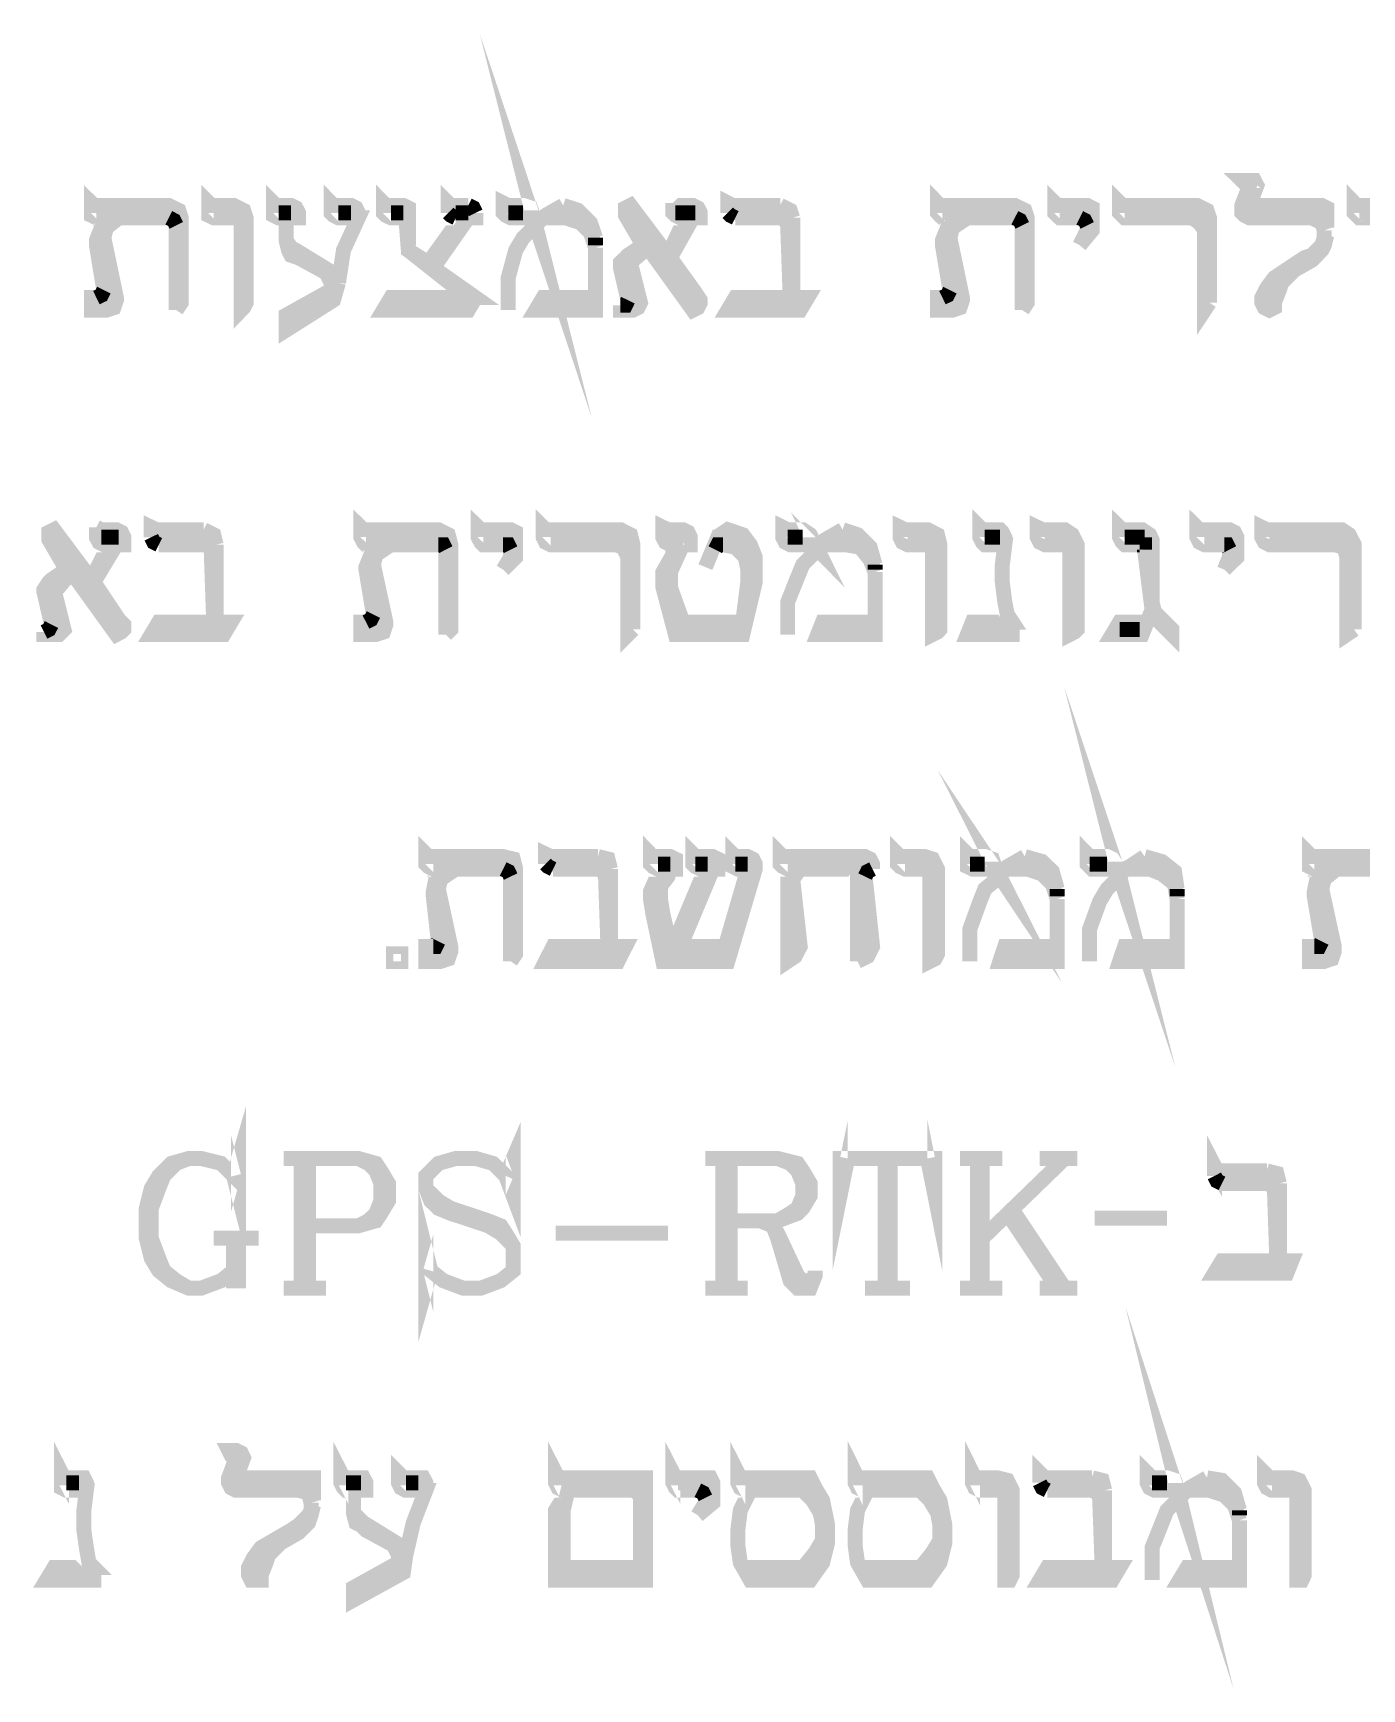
# Model space of a CAD drawing. Extents: x -6935 to 6681, y -4073 to 3778.
# Drawn here: x 4798 to 5320, y -3532 to -2881 of the extents above; entities that cross this region are included whole.
import ezdxf

# ---------------------------------------------------------------- set-up
doc = ezdxf.new("R2010")
doc.units = 0
doc.header["$MEASUREMENT"] = 0

msp = doc.modelspace()

# ---------------------------------------------------------------- linework, layer by layer
at = {"color": 0, "const_width": 5.882508833876793}
for points in [[(4995.463421012884, -2956.903572400459), (4994.475159528794, -2953.932905439351), (4985.63963126031, -2953.932905439351), (4983.686638327465, -2952.97405649943), (4982.698376843373, -2951.985795015338), (4982.698376843373, -2948.062161623143), (4984.674899811554, -2949.050423107234), (4990.545643627764, -2949.050423107234), (4993.486898044703, -2950.038684591325), (4994.475159528794, -2952.97405649943), (4995.463421012884, -2956.903572400459)], [(5329.772280550937, -2990.222102435538), (5329.772280550937, -2953.932905439351), (5318.977876840774, -2953.932905439351), (5317.989615356682, -2952.97405649943), (5317.036648925596, -2951.985795015338), (5317.036648925596, -2948.062161623143), (5317.989615356682, -2949.050423107234), (5326.831026133999, -2949.050423107234), (5330.760542035028, -2950.997533531247), (5331.74880351912, -2953.932905439351), (5331.74880351912, -2989.233840951447), (5329.772280550937, -2990.222102435538)], [(4879.778002285864, -2990.222102435538), (4879.778002285864, -2953.932905439351), (4868.9835985757, -2953.932905439351), (4867.007075607517, -2952.97405649943), (4867.007075607517, -2948.062161623143), (4867.995337091608, -2949.050423107234), (4876.801452815924, -2949.050423107234), (4880.730968716953, -2950.997533531247), (4881.719230201044, -2953.932905439351), (4881.719230201044, -2987.280848018599), (4880.730968716953, -2989.233840951447), (4879.778002285864, -2990.222102435538)], [(5106.23694486362, -3084.336361268734), (5104.29571694844, -3082.389250844718), (5095.454306171123, -3082.389250844718), (5093.507195747112, -3081.400989360627), (5092.51893426302, -3079.453878936614), (5092.51893426302, -3075.524363035585), (5094.466044687033, -3076.483211975506), (5100.372083556245, -3076.483211975506), (5103.301572955515, -3078.459734943689), (5104.29571694844, -3080.412727876535), (5106.23694486362, -3084.336361268734)], [(5151.338140092952, -3117.684303847981), (5151.338140092952, -3082.389250844718), (5141.537880375716, -3082.389250844718), (5139.555474898698, -3081.400989360627), (5138.596625958775, -3079.453878936614), (5138.596625958775, -3075.524363035585), (5140.549618891624, -3076.483211975506), (5149.391029668939, -3076.483211975506), (5153.314663061135, -3078.459734943689), (5154.267629492224, -3082.389250844718), (5154.267629492224, -3115.707780879798), (5153.314663061135, -3116.696042363889), (5151.338140092952, -3117.684303847981)], [(5205.268981081936, -3117.684303847981), (5205.268981081936, -3082.389250844718), (5195.439308820527, -3082.389250844718), (5193.492198396514, -3081.400989360627), (5192.503936912422, -3079.453878936614), (5192.503936912422, -3075.524363035585), (5194.480459880606, -3076.483211975506), (5203.292458113752, -3076.483211975506), (5206.233712530689, -3078.459734943689), (5208.210235498873, -3082.389250844718), (5208.210235498873, -3115.707780879798), (5207.221974014781, -3116.696042363889), (5205.268981081936, -3117.684303847981)], [(5224.869500516412, -3212.792706674101), (5223.88123903232, -3209.827922221826), (5214.080979315084, -3209.827922221826), (5213.086835322158, -3208.86319077307), (5212.127986382235, -3207.874929288978), (5212.127986382235, -3203.951295896783), (5213.086835322158, -3204.939557380874), (5219.951723131291, -3204.939557380874), (5221.934128608309, -3205.898406320795), (5223.88123903232, -3208.86319077307), (5224.869500516412, -3212.792706674101)], [(5177.8270773719, -3212.792706674101), (5175.844671894884, -3209.827922221826), (5167.038556170572, -3209.827922221826), (5165.062033202388, -3208.86319077307), (5165.062033202388, -3203.951295896783), (5166.05029468648, -3204.939557380874), (5171.915155993855, -3204.939557380874), (5174.856410410792, -3205.898406320795), (5175.844671894884, -3208.86319077307), (5177.8270773719, -3212.792706674101)], [(5081.724530552854, -3207.874929288978), (5081.724530552854, -3209.827922221826), (5070.941891860359, -3246.111236709178), (5045.441216065503, -3246.111236709178), (5041.511700164474, -3227.475448723455), (5040.558733733384, -3221.598822398413), (5040.558733733384, -3218.669332999143), (5044.488249634416, -3209.827922221826), (5043.499988150324, -3209.827922221826), (5041.511700164474, -3208.86319077307), (5040.558733733384, -3207.874929288978), (5040.558733733384, -3203.951295896783), (5041.511700164474, -3204.939557380874), (5048.376587973607, -3204.939557380874), (5050.358993450624, -3205.898406320795), (5050.358993450624, -3209.827922221826), (5048.376587973607, -3209.827922221826), (5047.417739033686, -3212.792706674101), (5044.488249634416, -3216.681045013293), (5044.488249634416, -3221.598822398413), (5045.441216065503, -3227.475448723455), (5048.376587973607, -3240.234610384136), (5049.364849457699, -3240.234610384136), (5062.135776136045, -3209.827922221826), (5060.159253167862, -3209.827922221826), (5058.206260235016, -3208.86319077307), (5057.217998750924, -3207.874929288978), (5057.217998750924, -3203.951295896783), (5058.206260235016, -3204.939557380874), (5065.065265535315, -3204.939557380874), (5067.018258468164, -3205.898406320795), (5067.018258468164, -3209.827922221826), (5065.065265535315, -3209.827922221826), (5052.306103874636, -3240.234610384136), (5069.953630376267, -3240.234610384136), (5078.795041153584, -3209.827922221826), (5074.871407761388, -3209.827922221826), (5072.889002284372, -3208.86319077307), (5072.889002284372, -3203.951295896783), (5073.877263768463, -3204.939557380874), (5078.795041153584, -3204.939557380874), (5080.736269068762, -3205.898406320795), (5081.724530552854, -3207.874929288978)], [(5150.34987860886, -3246.111236709178), (5150.34987860886, -3209.827922221826), (5140.549618891624, -3209.827922221826), (5138.596625958775, -3208.86319077307), (5137.608364474683, -3207.874929288978), (5137.608364474683, -3203.951295896783), (5138.596625958775, -3204.939557380874), (5148.402768184849, -3204.939557380874), (5151.338140092952, -3205.898406320795), (5153.314663061135, -3209.827922221826), (5153.314663061135, -3243.175864801074), (5152.326401577044, -3245.122975225087), (5150.34987860886, -3246.111236709178)], [(4942.51495899916, -3246.111236709178), (4942.51495899916, -3243.175864801074), (4939.579587091055, -3243.175864801074), (4939.579587091055, -3246.111236709178), (4942.51495899916, -3246.111236709178)], [(5248.387770834252, -3456.910940771154), (5247.434804403165, -3453.969686354214), (5238.593393625848, -3453.969686354214), (5236.640400692999, -3452.981424870122), (5235.652139208907, -3451.004901901942), (5235.652139208907, -3447.110681053914), (5237.599249632922, -3449.057791477926), (5243.505288502134, -3449.057791477926), (5246.446542919073, -3450.046052962018), (5247.434804403165, -3452.981424870122), (5248.387770834252, -3456.910940771154)], [(5038.582210765204, -3451.004901901942), (5038.582210765204, -3489.27062186631), (5003.287157761941, -3489.27062186631), (5003.287157761941, -3461.787540594437), (5008.193170129394, -3453.969686354214), (5006.251942214216, -3453.969686354214), (5004.275419246032, -3452.981424870122), (5003.287157761941, -3451.004901901942), (5003.287157761941, -3447.110681053914), (5004.275419246032, -3449.057791477926), (5038.582210765204, -3449.057791477926), (5038.582210765204, -3451.004901901942)], [(5103.301572955515, -3489.27062186631), (5079.783302637676, -3489.27062186631), (5075.859669245479, -3482.405734057174), (5074.871407761388, -3475.511433703872), (5074.871407761388, -3469.640689887662), (5075.859669245479, -3461.787540594437), (5079.783302637676, -3453.969686354214), (5077.806779669492, -3453.969686354214), (5075.859669245479, -3452.981424870122), (5074.871407761388, -3451.004901901942), (5074.871407761388, -3447.110681053914), (5075.859669245479, -3449.057791477926), (5103.301572955515, -3449.057791477926), (5105.248683379528, -3452.981424870122), (5108.189937796467, -3457.899202255243), (5110.166460764649, -3467.693579463649), (5110.166460764649, -3474.558467272783), (5108.189937796467, -3482.405734057174), (5103.301572955515, -3489.27062186631)], [(5149.391029668939, -3489.27062186631), (5125.837464298096, -3489.27062186631), (5121.907948397067, -3482.405734057174), (5120.949099457146, -3475.511433703872), (5120.949099457146, -3469.640689887662), (5121.907948397067, -3461.787540594437), (5125.837464298096, -3453.969686354214), (5123.890353874083, -3453.969686354214), (5121.907948397067, -3452.981424870122), (5120.949099457146, -3451.004901901942), (5120.949099457146, -3447.110681053914), (5121.907948397067, -3449.057791477926), (5149.391029668939, -3449.057791477926), (5151.338140092952, -3452.981424870122), (5154.267629492224, -3457.899202255243), (5156.244152460406, -3467.693579463649), (5156.244152460406, -3474.558467272783), (5154.267629492224, -3482.405734057174), (5149.391029668939, -3489.27062186631)], [(5179.76830528708, -3489.27062186631), (5179.76830528708, -3453.969686354214), (5169.973928078674, -3453.969686354214), (5167.997405110493, -3452.981424870122), (5167.038556170572, -3451.004901901942), (5167.038556170572, -3447.110681053914), (5167.997405110493, -3449.057791477926), (5176.832933378975, -3449.057791477926), (5180.75656677117, -3450.046052962018), (5182.709559704017, -3453.969686354214), (5182.709559704017, -3487.294098898126), (5181.721298219927, -3489.27062186631), (5179.76830528708, -3489.27062186631)], [(5294.471345038843, -3489.27062186631), (5294.471345038843, -3453.969686354214), (5284.671085321603, -3453.969686354214), (5282.729857406424, -3452.981424870122), (5281.741595922333, -3451.004901901942), (5281.741595922333, -3447.110681053914), (5283.682823837515, -3449.057791477926), (5292.52423461483, -3449.057791477926), (5295.465489031769, -3450.046052962018), (5297.412599455782, -3453.969686354214), (5297.412599455782, -3487.294098898126), (5296.453750515861, -3489.27062186631), (5294.471345038843, -3489.27062186631)], [(5008.193170129394, -3453.969686354214), (5033.69384592425, -3453.969686354214), (5035.646838857097, -3454.934417802971), (5036.635100341189, -3456.910940771154), (5036.635100341189, -3484.352844481189), (5006.251942214216, -3484.352844481189), (5006.251942214216, -3461.787540594437), (5008.193170129394, -3453.969686354214)]]:
    msp.add_lwpolyline(points, close=True, dxfattribs=at)
for points in [[(4918.002544688396, -2979.427698725373), (4919.955537621243, -2966.697949608863), (4925.826281437452, -2953.932905439351), (4918.002544688396, -2953.932905439351), (4916.026021720214, -2952.97405649943), (4915.073055289125, -2951.985795015338), (4915.073055289125, -2948.062161623143), (4916.026021720214, -2949.050423107234), (4922.890909529347, -2949.050423107234), (4924.867432497531, -2950.038684591325), (4925.826281437452, -2951.985795015338), (4925.826281437452, -2953.932905439351)], [(4964.092001401819, -2953.932905439351), (4966.039111825836, -2953.932905439351), (4953.309362709324, -2971.580431940982), (4945.456213416101, -2966.697949608863), (4944.467951932009, -2953.932905439351), (4938.591325606963, -2953.932905439351), (4936.614802638782, -2952.97405649943), (4935.650071190026, -2951.985795015338), (4935.650071190026, -2948.062161623143), (4936.614802638782, -2949.050423107234), (4943.473807939083, -2949.050423107234), (4945.456213416101, -2950.038684591325), (4945.456213416101, -2964.721426640682)], [(5158.197145393253, -2982.368953142311), (5155.255890976314, -2964.721426640682), (5155.255890976314, -2962.768433707834), (5157.208883909161, -2957.86242134038), (5162.120778785447, -2953.932905439351), (5155.255890976314, -2953.932905439351), (5154.267629492224, -2952.97405649943), (5153.314663061135, -2951.985795015338), (5153.314663061135, -2948.062161623143), (5154.267629492224, -2949.050423107234), (5183.697821188109, -2949.050423107234), (5187.621454580303, -2950.997533531247), (5188.574421011393, -2953.932905439351), (5188.574421011393, -2987.280848018599), (5186.633193096215, -2990.222102435538)], [(5300.377383908055, -2953.932905439351), (5275.864969597291, -2953.932905439351), (5273.888446629107, -2952.97405649943), (5272.900185145016, -2951.985795015338), (5272.900185145016, -2949.050423107234), (5275.864969597291, -2941.203156322843), (5273.888446629107, -2940.214894838751), (5272.900185145016, -2939.250163389995), (5277.812080021304, -2939.250163389995), (5278.800341505395, -2941.203156322843), (5275.864969597291, -2949.050423107234), (5304.271604756081, -2949.050423107234), (5306.248127724264, -2950.038684591325), (5306.248127724264, -2957.86242134038)], [(4825.835396279215, -2982.368953142311), (4822.905906879945, -2964.721426640682), (4822.905906879945, -2962.768433707834), (4824.847134795124, -2957.86242134038), (4829.764912180244, -2953.932905439351), (4822.905906879945, -2953.932905439351), (4820.917618894095, -2952.97405649943), (4820.917618894095, -2948.062161623143), (4821.917645395853, -2949.050423107234), (4851.336072074071, -2949.050423107234), (4855.2655879751, -2950.997533531247), (4856.224436915021, -2953.932905439351), (4856.224436915021, -2987.280848018599), (4854.277326491008, -2990.222102435538)], [(4918.002544688396, -2979.427698725373), (4916.026021720214, -2986.292586534507), (4897.425528787497, -2998.075251728763), (4897.425528787497, -2992.198625403721), (4915.073055289125, -2982.368953142311), (4915.073055289125, -2979.427698725373), (4913.096532320942, -2975.509947842012), (4902.30212861078, -2969.633321516969), (4899.366756702675, -2968.645060032878), (4898.378495218583, -2966.697949608863), (4897.425528787497, -2962.768433707834), (4897.425528787497, -2953.932905439351), (4894.448979317554, -2953.932905439351), (4892.507751402374, -2952.97405649943), (4892.507751402374, -2948.062161623143), (4893.496012886464, -2949.050423107234), (4899.366756702675, -2949.050423107234), (4901.313867126688, -2950.038684591325), (4902.30212861078, -2951.985795015338), (4902.30212861078, -2953.932905439351), (4897.425528787497, -2953.932905439351)], [(4968.980366242773, -2949.050423107234), (4962.115478433638, -2949.050423107234), (4961.127216949548, -2948.062161623143), (4961.127216949548, -2951.985795015338)], [(4968.980366242773, -2949.050423107234), (4970.956889210956, -2950.038684591325), (4971.909855642043, -2951.985795015338)], [(5006.251942214216, -2949.050423107234), (4999.357641860912, -2952.97405649943), (4998.398792920991, -2953.932905439351), (4995.463421012884, -2956.903572400459), (4990.545643627764, -2961.780172223742), (4987.616154228494, -2966.697949608863), (4984.674899811554, -2977.486470810194), (4984.674899811554, -2990.222102435538)], [(5006.251942214216, -2949.050423107234), (5012.122686030423, -2950.997533531247), (5017.005168362542, -2955.909428407534), (5018.98757383956, -2961.780172223742)], [(5049.364849457699, -2948.062161623143), (5050.358993450624, -2949.050423107234), (5057.217998750924, -2949.050423107234), (5059.17099168377, -2950.038684591325), (5060.159253167862, -2951.985795015338), (5060.159253167862, -2953.932905439351), (5057.217998750924, -2953.932905439351), (5048.376587973607, -2969.633321516969), (5058.206260235016, -2983.357214626402), (5060.159253167862, -2986.292586534507), (5060.159253167862, -2987.280848018599), (5059.17099168377, -2989.233840951447), (5057.217998750924, -2990.222102435538), (5039.570472249296, -2965.709688124773), (5033.69384592425, -2970.621583001061), (5032.705584440158, -2971.580431940982), (5036.635100341189, -2987.280848018599), (5035.646838857097, -2989.233840951447), (5033.69384592425, -2990.222102435538), (5028.781951047964, -2990.222102435538), (5028.781951047964, -2988.26910950269)], [(5031.717322956069, -2986.292586534507), (5028.781951047964, -2973.562837417999), (5028.781951047964, -2971.580431940982), (5030.76435652498, -2969.633321516969), (5031.717322956069, -2968.645060032878), (5037.623361825281, -2964.721426640682), (5030.76435652498, -2952.97405649943), (5030.76435652498, -2950.038684591325), (5032.705584440158, -2949.050423107234), (5047.417739033686, -2968.645060032878), (5054.28262684282, -2953.932905439351), (5052.306103874636, -2953.932905439351), (5050.358993450624, -2952.97405649943), (5049.364849457699, -2951.985795015338), (5049.364849457699, -2948.062161623143)], [(5091.530672778928, -2949.050423107234), (5072.889002284372, -2949.050423107234), (5070.941891860359, -2948.062161623143), (5070.941891860359, -2951.985795015338)], [(5091.530672778928, -2949.050423107234), (5095.454306171123, -2950.997533531247), (5096.442567655215, -2953.932905439351)], [(5209.198496982965, -2953.932905439351), (5201.345347689739, -2953.932905439351), (5200.357086205648, -2952.97405649943), (5199.368824721556, -2951.985795015338), (5199.368824721556, -2948.062161623143), (5200.357086205648, -2949.050423107234), (5212.127986382235, -2949.050423107234), (5214.080979315084, -2950.038684591325), (5214.080979315084, -2958.850682824472), (5209.198496982965, -2964.721426640682)], [(5253.29966571054, -2953.932905439351), (5226.846023484595, -2953.932905439351), (5225.857762000503, -2952.97405649943), (5224.869500516412, -2951.985795015338), (5224.869500516412, -2948.062161623143), (5225.857762000503, -2949.050423107234), (5255.252658643387, -2949.050423107234), (5259.176292035583, -2950.997533531247), (5260.164553519675, -2953.932905439351), (5260.164553519675, -2987.280848018599)], [(4851.336072074071, -2953.932905439351), (4831.712022604257, -2953.932905439351), (4826.823657763307, -2957.86242134038), (4825.835396279215, -2961.780172223742), (4830.759056173169, -2985.304325050415), (4830.759056173169, -2986.292586534507), (4829.764912180244, -2989.233840951447), (4826.823657763307, -2990.222102435538), (4820.917618894095, -2990.222102435538), (4820.917618894095, -2985.304325050415), (4822.905906879945, -2985.304325050415)], [(4852.294921013992, -2951.985795015338), (4822.905906879945, -2951.985795015338)], [(4851.336072074071, -2953.932905439351), (4853.283182498084, -2954.921166923442), (4854.277326491008, -2956.903572400459)], [(4879.778002285864, -2951.985795015338), (4868.9835985757, -2951.985795015338)], [(4899.366756702675, -2951.985795015338), (4894.448979317554, -2951.985795015338)], [(4922.890909529347, -2951.985795015338), (4918.002544688396, -2951.985795015338)], [(4971.909855642043, -2985.304325050415), (4968.980366242773, -2990.222102435538), (4935.650071190026, -2990.222102435538), (4938.591325606963, -2985.304325050415), (4971.909855642043, -2985.304325050415), (4955.250590624504, -2973.562837417999), (4968.980366242773, -2953.932905439351), (4971.909855642043, -2953.932905439351), (4971.909855642043, -2951.985795015338)], [(4943.473807939083, -2951.985795015338), (4938.591325606963, -2951.985795015338)], [(4964.092001401819, -2953.932905439351), (4962.115478433638, -2952.97405649943), (4961.127216949548, -2951.985795015338)], [(4964.092001401819, -2951.985795015338), (4968.980366242773, -2951.985795015338)], [(4990.545643627764, -2951.985795015338), (4984.674899811554, -2951.985795015338)], [(5007.204908645303, -2953.932905439351), (4998.398792920991, -2953.932905439351)], [(5003.287157761941, -2951.985795015338), (5015.058057938528, -2953.932905439351)], [(5007.204908645303, -2953.932905439351), (5013.110947514515, -2955.909428407534), (5017.005168362542, -2959.838944308563), (5018.98757383956, -2965.709688124773)], [(5031.717322956069, -2951.985795015338), (5058.206260235016, -2987.280848018599)], [(5058.206260235016, -2951.985795015338), (5050.358993450624, -2951.985795015338)], [(5073.877263768463, -2953.932905439351), (5071.93015334445, -2952.97405649943), (5070.941891860359, -2951.985795015338)], [(5072.889002284372, -2951.985795015338), (5092.51893426302, -2951.985795015338)], [(5073.877263768463, -2953.932905439351), (5091.530672778928, -2953.932905439351), (5093.507195747112, -2954.921166923442), (5094.466044687033, -2956.903572400459), (5095.454306171123, -2985.304325050415)], [(5096.442567655215, -2985.304325050415), (5096.442567655215, -2953.932905439351)], [(5183.697821188109, -2953.932905439351), (5165.062033202388, -2953.932905439351), (5159.185406877345, -2957.86242134038), (5158.197145393253, -2961.780172223742), (5163.109040269539, -2985.304325050415), (5163.109040269539, -2986.292586534507), (5162.120778785447, -2989.233840951447), (5159.185406877345, -2990.222102435538), (5153.314663061135, -2990.222102435538), (5153.314663061135, -2985.304325050415), (5155.255890976314, -2985.304325050415)], [(5184.6860826722, -2951.985795015338), (5155.255890976314, -2951.985795015338)], [(5183.697821188109, -2953.932905439351), (5185.644931612123, -2954.921166923442), (5186.633193096215, -2956.903572400459)], [(5212.127986382235, -2951.985795015338), (5201.345347689739, -2951.985795015338)], [(5209.198496982965, -2953.932905439351), (5211.139724898143, -2954.921166923442), (5212.127986382235, -2956.903572400459)], [(5258.21744309566, -2951.985795015338), (5226.846023484595, -2951.985795015338)], [(5253.29966571054, -2953.932905439351), (5256.240920127477, -2955.909428407534), (5258.21744309566, -2958.850682824472)], [(5304.271604756081, -2951.985795015338), (5275.864969597291, -2951.985795015338)], [(5300.377383908055, -2953.932905439351), (5304.271604756081, -2955.909428407534), (5305.259866240172, -2958.850682824472)], [(5329.772280550937, -2951.985795015338), (5318.977876840774, -2951.985795015338)], [(4854.277326491008, -2990.222102435538), (4854.277326491008, -2956.903572400459)], [(4897.425528787497, -2962.768433707834), (4899.366756702675, -2965.709688124773), (4901.313867126688, -2966.697949608863), (4914.084793805034, -2974.55109890209), (4915.073055289125, -2977.486470810194)], [(5018.98757383956, -2964.721426640682), (5018.98757383956, -2961.780172223742)], [(5186.633193096215, -2990.222102435538), (5186.633193096215, -2956.903572400459)], [(5209.198496982965, -2964.721426640682), (5212.127986382235, -2958.850682824472), (5212.127986382235, -2956.903572400459)], [(5260.164553519675, -2987.280848018599), (5258.21744309566, -2990.222102435538), (5258.21744309566, -2958.850682824472)], [(5306.248127724264, -2960.791910739653), (5305.259866240172, -2964.721426640682), (5304.271604756081, -2966.697949608863), (5300.377383908055, -2970.621583001061), (5293.483083554751, -2974.55109890209), (5292.52423461483, -2975.509947842012), (5288.600601222635, -2979.427698725373), (5287.612339738544, -2982.368953142311), (5285.659346805694, -2987.280848018599), (5285.659346805694, -2989.233840951447), (5283.682823837515, -2990.222102435538), (5281.741595922333, -2989.233840951447), (5280.753334438241, -2987.280848018599), (5280.753334438241, -2985.304325050415), (5282.729857406424, -2981.415986711224), (5285.659346805694, -2977.486470810194), (5297.412599455782, -2969.633321516969), (5300.377383908055, -2968.645060032878), (5304.271604756081, -2964.721426640682), (5305.259866240172, -2961.780172223742), (5305.259866240172, -2958.850682824472)], [(4968.980366242773, -2985.304325050415), (4945.456213416101, -2966.697949608863)], [(5018.98757383956, -2985.304325050415), (5018.98757383956, -2990.222102435538), (4995.463421012884, -2990.222102435538), (4998.398792920991, -2985.304325050415), (5018.98757383956, -2985.304325050415), (5018.98757383956, -2965.709688124773)], [(5033.69384592425, -2987.280848018599), (5031.717322956069, -2973.562837417999), (5031.717322956069, -2970.621583001061), (5033.69384592425, -2968.645060032878)], [(4825.835396279215, -2971.580431940982), (4827.782506703228, -2987.280848018599), (4822.905906879945, -2987.280848018599)], [(5158.197145393253, -2971.580431940982), (5161.132517301356, -2987.280848018599), (5155.255890976314, -2987.280848018599)], [(4825.835396279215, -2982.368953142311), (4824.847134795124, -2984.345476110494), (4822.905906879945, -2985.304325050415)], [(5158.197145393253, -2982.368953142311), (5157.208883909161, -2984.345476110494), (5155.255890976314, -2985.304325050415)], [(5283.682823837515, -2987.280848018599), (5285.659346805694, -2979.427698725373)], [(4915.073055289125, -2985.304325050415), (4898.378495218583, -2994.145735827734)], [(4968.980366242773, -2987.280848018599), (4938.591325606963, -2987.280848018599)], [(5016.046319422619, -2987.280848018599), (4998.398792920991, -2987.280848018599)], [(5031.717322956069, -2986.292586534507), (5030.76435652498, -2988.26910950269), (5028.781951047964, -2988.26910950269)], [(5096.442567655215, -2985.304325050415), (5102.313311471424, -2985.304325050415), (5099.383822072154, -2990.222102435538), (5070.941891860359, -2990.222102435538), (5073.877263768463, -2985.304325050415), (5095.454306171123, -2985.304325050415)], [(5099.383822072154, -2987.280848018599), (5072.889002284372, -2987.280848018599)], [(4865.059965183504, -3076.483211975506), (4846.424177197783, -3076.483211975506), (4844.471184264936, -3075.524363035585), (4844.471184264936, -3079.453878936614)], [(4931.732320306664, -3109.831154554754), (4928.79694839856, -3092.183628053125), (4928.79694839856, -3091.195366569033), (4930.744058822573, -3086.312884236914), (4935.650071190026, -3082.389250844718), (4928.79694839856, -3082.389250844718), (4927.808686914468, -3081.400989360627), (4926.814542921544, -3079.453878936614), (4926.814542921544, -3075.524363035585), (4927.808686914468, -3076.483211975506), (4957.23299610152, -3076.483211975506), (4961.127216949548, -3078.459734943689), (4962.115478433638, -3082.389250844718), (4962.115478433638, -3115.707780879798), (4960.16248550079, -3117.684303847981)], [(4982.698376843373, -3082.389250844718), (4974.845227550148, -3082.389250844718), (4973.886378610227, -3081.400989360627), (4972.898117126135, -3079.453878936614), (4972.898117126135, -3075.524363035585), (4973.886378610227, -3076.483211975506), (4985.63963126031, -3076.483211975506), (4987.616154228494, -3077.471473459598), (4987.616154228494, -3087.277615685671), (4982.698376843373, -3092.183628053125)], [(5026.840723132784, -3082.389250844718), (5001.340047337928, -3082.389250844718), (4999.357641860912, -3081.400989360627), (4998.398792920991, -3079.453878936614), (4998.398792920991, -3075.524363035585), (4999.357641860912, -3076.483211975506), (5028.781951047964, -3076.483211975506), (5032.705584440158, -3078.459734943689), (5033.69384592425, -3082.389250844718), (5033.69384592425, -3115.707780879798)], [(5066.024114475238, -3082.389250844718), (5068.006519952254, -3078.459734943689), (5070.941891860359, -3076.483211975506), (5076.818518185401, -3078.459734943689), (5079.783302637676, -3082.389250844718), (5081.724530552854, -3087.277615685671), (5081.724530552854, -3097.101405438245), (5076.818518185401, -3117.684303847981), (5050.358993450624, -3117.684303847981), (5045.441216065503, -3099.048515862258), (5045.441216065503, -3093.171889537216), (5049.364849457699, -3086.312884236914), (5049.364849457699, -3083.348099784642), (5048.376587973607, -3082.389250844718), (5046.429477549595, -3081.400989360627), (5045.441216065503, -3079.453878936614), (5045.441216065503, -3075.524363035585), (5047.417739033686, -3076.483211975506), (5053.294365358728, -3076.483211975506), (5055.270888326912, -3077.471473459598), (5056.229737266833, -3079.453878936614), (5056.229737266833, -3082.389250844718), (5053.294365358728, -3082.389250844718), (5048.376587973607, -3093.171889537216), (5048.376587973607, -3099.048515862258), (5053.294365358728, -3112.772408971693), (5076.818518185401, -3112.772408971693), (5078.795041153584, -3097.101405438245), (5078.795041153584, -3092.183628053125)], [(5182.709559704017, -3113.760670455783), (5182.709559704017, -3117.684303847981), (5165.062033202388, -3117.684303847981), (5167.038556170572, -3112.772408971693), (5182.709559704017, -3112.772408971693), (5180.75656677117, -3109.831154554754), (5179.76830528708, -3104.9251421873), (5178.780043802988, -3097.101405438245), (5178.780043802988, -3090.242400137944), (5179.76830528708, -3082.389250844718), (5171.915155993855, -3082.389250844718), (5170.926894509763, -3081.400989360627), (5169.973928078674, -3079.453878936614), (5169.973928078674, -3075.524363035585), (5170.926894509763, -3076.483211975506), (5177.8270773719, -3076.483211975506), (5178.780043802988, -3077.471473459598), (5179.76830528708, -3079.453878936614), (5179.76830528708, -3082.389250844718)], [(5232.716767300804, -3082.389250844718), (5226.846023484595, -3082.389250844718), (5225.857762000503, -3081.400989360627), (5224.869500516412, -3079.453878936614), (5224.869500516412, -3075.524363035585), (5225.857762000503, -3076.483211975506), (5233.705028784896, -3076.483211975506), (5236.640400692999, -3078.459734943689), (5237.599249632922, -3080.412727876535), (5237.599249632922, -3104.9251421873), (5238.593393625848, -3108.842893070662), (5245.446516417314, -3115.707780879798), (5245.446516417314, -3117.684303847981), (5237.599249632922, -3109.831154554754)], [(5266.035297335882, -3082.389250844718), (5258.21744309566, -3082.389250844718), (5256.240920127477, -3081.400989360627), (5255.252658643387, -3079.453878936614), (5255.252658643387, -3075.524363035585), (5256.240920127477, -3076.483211975506), (5268.011820304066, -3076.483211975506), (5269.958930728078, -3077.471473459598), (5270.953074721003, -3079.453878936614), (5270.953074721003, -3087.277615685671), (5266.035297335882, -3092.183628053125)], [(5309.183499632369, -3082.389250844718), (5283.682823837515, -3082.389250844718), (5281.741595922333, -3081.400989360627), (5280.753334438241, -3079.453878936614), (5280.753334438241, -3075.524363035585), (5282.729857406424, -3076.483211975506), (5312.124754049308, -3076.483211975506), (5315.060125957412, -3078.459734943689), (5317.036648925596, -3082.389250844718), (5317.036648925596, -3115.707780879798)], [(4822.905906879945, -3075.524363035585), (4824.847134795124, -3076.483211975506), (4830.759056173169, -3076.483211975506), (4832.700284088349, -3077.471473459598), (4833.68854557244, -3079.453878936614), (4833.68854557244, -3082.389250844718), (4830.759056173169, -3082.389250844718), (4821.917645395853, -3097.101405438245), (4831.712022604257, -3111.784147487602), (4833.68854557244, -3113.760670455783), (4833.68854557244, -3115.707780879798), (4832.700284088349, -3116.696042363889), (4830.759056173169, -3117.684303847981), (4813.099764653871, -3093.171889537216), (4808.187869777585, -3099.048515862258), (4806.246641862404, -3100.036777346349), (4810.170275254601, -3115.707780879798), (4809.176131261675, -3116.696042363889), (4808.187869777585, -3117.684303847981), (4802.317125961375, -3117.684303847981), (4802.317125961375, -3116.696042363889)], [(4805.258380378313, -3113.760670455783), (4802.317125961375, -3100.995626286271), (4802.317125961375, -3100.036777346349), (4804.258353876554, -3097.101405438245), (4805.258380378313, -3096.113143954154), (4811.123241685687, -3092.183628053125), (4804.258353876554, -3080.412727876535), (4804.258353876554, -3077.471473459598), (4806.246641862404, -3076.483211975506), (4820.917618894095, -3096.113143954154), (4827.782506703228, -3082.389250844718), (4825.835396279215, -3082.389250844718), (4823.894168364035, -3081.400989360627), (4822.905906879945, -3079.453878936614), (4822.905906879945, -3075.524363035585)], [(4805.258380378313, -3079.453878936614), (4831.712022604257, -3115.707780879798)], [(4831.712022604257, -3079.453878936614), (4824.847134795124, -3079.453878936614)], [(4847.412438681875, -3082.389250844718), (4845.430033204859, -3081.400989360627), (4844.471184264936, -3079.453878936614)], [(4846.424177197783, -3079.453878936614), (4867.007075607517, -3079.453878936614)], [(4865.059965183504, -3076.483211975506), (4868.9835985757, -3078.459734943689), (4869.942447515623, -3082.389250844718)], [(4958.185962532607, -3079.453878936614), (4928.79694839856, -3079.453878936614)], [(4985.63963126031, -3079.453878936614), (4974.845227550148, -3079.453878936614)], [(5031.717322956069, -3079.453878936614), (5001.340047337928, -3079.453878936614)], [(5053.294365358728, -3079.453878936614), (5048.376587973607, -3079.453878936614), (5050.358993450624, -3082.389250844718)], [(5062.135776136045, -3091.195366569033), (5067.018258468164, -3079.453878936614), (5070.941891860359, -3079.453878936614), (5077.806779669492, -3084.336361268734), (5078.795041153584, -3088.265877169762)], [(5116.043087089693, -3076.483211975506), (5109.178199280557, -3080.412727876535), (5108.189937796467, -3082.389250844718), (5106.23694486362, -3084.336361268734), (5100.372083556245, -3090.242400137944), (5098.383795570395, -3095.124882470062), (5094.466044687033, -3104.9251421873), (5094.466044687033, -3117.684303847981)], [(5100.372083556245, -3079.453878936614), (5094.466044687033, -3079.453878936614)], [(5113.101832672755, -3079.453878936614), (5124.884497867009, -3082.389250844718)], [(5116.043087089693, -3076.483211975506), (5121.907948397067, -3078.459734943689), (5126.825725782188, -3083.348099784642), (5128.802248750371, -3090.242400137944)], [(5151.338140092952, -3079.453878936614), (5141.537880375716, -3079.453878936614)], [(5177.8270773719, -3079.453878936614), (5171.915155993855, -3079.453878936614)], [(5205.268981081936, -3079.453878936614), (5195.439308820527, -3079.453878936614)], [(5226.846023484595, -3079.453878936614), (5234.663877724817, -3079.453878936614)], [(5268.011820304066, -3079.453878936614), (5258.21744309566, -3079.453878936614)], [(5314.101277017491, -3079.453878936614), (5283.682823837515, -3079.453878936614)], [(4847.412438681875, -3082.389250844718), (4867.007075607517, -3082.389250844718), (4867.995337091608, -3084.336361268734), (4868.9835985757, -3112.772408971693)], [(4869.942447515623, -3112.772408971693), (4869.942447515623, -3082.389250844718)], [(4957.23299610152, -3082.389250844718), (4938.591325606963, -3082.389250844718), (4932.720581790756, -3086.312884236914), (4931.732320306664, -3090.242400137944), (4936.614802638782, -3112.772408971693), (4936.614802638782, -3113.760670455783), (4935.650071190026, -3116.696042363889), (4932.720581790756, -3117.684303847981), (4926.814542921544, -3117.684303847981), (4926.814542921544, -3112.772408971693), (4928.79694839856, -3112.772408971693)], [(4957.23299610152, -3082.389250844718), (4959.174224016699, -3082.389250844718), (4960.16248550079, -3084.336361268734)], [(4960.16248550079, -3117.684303847981), (4960.16248550079, -3084.336361268734)], [(4982.698376843373, -3082.389250844718), (4984.674899811554, -3082.389250844718), (4985.63963126031, -3084.336361268734)], [(4982.698376843373, -3092.183628053125), (4985.63963126031, -3087.277615685671), (4985.63963126031, -3084.336361268734)], [(5026.840723132784, -3082.389250844718), (5029.770212532056, -3083.348099784642), (5031.717322956069, -3087.277615685671)], [(5066.024114475238, -3084.336361268734), (5067.018258468164, -3082.389250844718), (5068.994781436344, -3082.389250844718)], [(5068.994781436344, -3082.389250844718), (5073.877263768463, -3083.348099784642), (5077.806779669492, -3087.277615685671), (5078.795041153584, -3092.183628053125)], [(5117.031348573784, -3082.389250844718), (5108.189937796467, -3082.389250844718)], [(5117.031348573784, -3082.389250844718), (5122.896209881159, -3083.348099784642), (5126.825725782188, -3088.265877169762), (5128.802248750371, -3093.171889537216)], [(5234.663877724817, -3112.772408971693), (5224.869500516412, -3112.772408971693), (5221.934128608309, -3117.684303847981), (5233.705028784896, -3117.684303847981), (5237.599249632922, -3107.854631586572), (5234.663877724817, -3084.336361268734)], [(5232.716767300804, -3082.389250844718), (5234.663877724817, -3082.389250844718), (5234.663877724817, -3084.336361268734)], [(5266.035297335882, -3082.389250844718), (5267.023558819974, -3082.389250844718), (5268.011820304066, -3084.336361268734)], [(5266.035297335882, -3092.183628053125), (5268.011820304066, -3087.277615685671), (5268.011820304066, -3084.336361268734)], [(5309.183499632369, -3082.389250844718), (5313.113015533399, -3083.348099784642), (5314.101277017491, -3087.277615685671)], [(5033.69384592425, -3115.707780879798), (5031.717322956069, -3117.684303847981), (5031.717322956069, -3087.277615685671)], [(5128.802248750371, -3112.772408971693), (5128.802248750371, -3117.684303847981), (5106.23694486362, -3117.684303847981), (5108.189937796467, -3112.772408971693), (5128.802248750371, -3112.772408971693), (5128.802248750371, -3093.171889537216)], [(5128.802248750371, -3092.183628053125), (5128.802248750371, -3090.242400137944)], [(5317.036648925596, -3115.707780879798), (5314.101277017491, -3117.684303847981), (5314.101277017491, -3087.277615685671)], [(4808.187869777585, -3115.707780879798), (4805.258380378313, -3100.995626286271), (4805.258380378313, -3099.048515862258), (4808.187869777585, -3096.113143954154)], [(4931.732320306664, -3100.036777346349), (4934.661809705935, -3115.707780879798), (4928.79694839856, -3115.707780879798)], [(5049.364849457699, -3104.9251421873), (5052.306103874636, -3115.707780879798), (5074.871407761388, -3115.707780879798)], [(4869.942447515623, -3112.772408971693), (4875.848486384835, -3112.772408971693), (4872.913114476731, -3117.684303847981), (4844.471184264936, -3117.684303847981), (4847.412438681875, -3112.772408971693), (4868.9835985757, -3112.772408971693)], [(4931.732320306664, -3109.831154554754), (4930.744058822573, -3111.784147487602), (4928.79694839856, -3112.772408971693)], [(4805.258380378313, -3113.760670455783), (4804.258353876554, -3115.707780879798), (4802.317125961375, -3116.696042363889)], [(4872.913114476731, -3115.707780879798), (4846.424177197783, -3115.707780879798)], [(5125.837464298096, -3115.707780879798), (5108.189937796467, -3115.707780879798)], [(5179.76830528708, -3115.707780879798), (5167.038556170572, -3115.707780879798)], [(5232.716767300804, -3115.707780879798), (5224.869500516412, -3115.707780879798)], [(4957.23299610152, -3238.258087415953), (4955.250590624504, -3220.610560914322), (4955.250590624504, -3218.669332999143), (4956.238852108596, -3213.751555614022), (4961.127216949548, -3209.827922221826), (4955.250590624504, -3209.827922221826), (4953.309362709324, -3208.86319077307), (4952.321101225232, -3207.874929288978), (4952.321101225232, -3203.951295896783), (4953.309362709324, -3204.939557380874), (4982.698376843373, -3204.939557380874), (4986.627892744402, -3205.898406320795), (4987.616154228494, -3209.827922221826), (4987.616154228494, -3243.175864801074), (4985.63963126031, -3246.111236709178)], [(5019.97583532365, -3204.939557380874), (5001.340047337928, -3204.939557380874), (4999.357641860912, -3203.951295896783), (4999.357641860912, -3207.874929288978)], [(5121.907948397067, -3246.111236709178), (5121.907948397067, -3212.792706674101), (5123.890353874083, -3209.827922221826), (5099.383822072154, -3209.827922221826), (5096.442567655215, -3213.751555614022), (5099.383822072154, -3240.234610384136), (5097.395534086303, -3244.164126285165), (5094.466044687033, -3246.111236709178), (5094.466044687033, -3213.751555614022), (5096.442567655215, -3209.827922221826), (5094.466044687033, -3209.827922221826), (5092.51893426302, -3208.86319077307), (5091.530672778928, -3207.874929288978), (5091.530672778928, -3203.951295896783), (5092.51893426302, -3204.939557380874), (5124.884497867009, -3204.939557380874), (5126.825725782188, -3205.898406320795), (5127.81398726628, -3207.874929288978), (5127.81398726628, -3209.827922221826)], [(5304.271604756081, -3238.258087415953), (5301.330350339143, -3220.610560914322), (5301.330350339143, -3218.669332999143), (5302.318611823235, -3213.751555614022), (5308.195238148277, -3209.827922221826), (5301.330350339143, -3209.827922221826), (5299.389122423963, -3208.86319077307), (5299.389122423963, -3203.951295896783), (5300.377383908055, -3204.939557380874), (5329.772280550937, -3204.939557380874), (5333.695913943135, -3205.898406320795), (5334.684175427225, -3209.827922221826), (5334.684175427225, -3243.175864801074), (5331.74880351912, -3246.111236709178)], [(4982.698376843373, -3209.827922221826), (4964.092001401819, -3209.827922221826), (4958.185962532607, -3213.751555614022), (4957.23299610152, -3217.681071515051), (4962.115478433638, -3240.234610384136), (4962.115478433638, -3242.187603316982), (4961.127216949548, -3245.122975225087), (4958.185962532607, -3246.111236709178), (4952.321101225232, -3246.111236709178), (4952.321101225232, -3240.234610384136), (4955.250590624504, -3240.234610384136)], [(4984.674899811554, -3207.874929288978), (4955.250590624504, -3207.874929288978)], [(4982.698376843373, -3209.827922221826), (4984.674899811554, -3210.816183705918), (4985.63963126031, -3212.792706674101)], [(5002.32830882202, -3209.827922221826), (5000.345903345004, -3208.86319077307), (4999.357641860912, -3207.874929288978)], [(5001.340047337928, -3207.874929288978), (5020.934684263571, -3207.874929288978)], [(5002.32830882202, -3209.827922221826), (5019.97583532365, -3209.827922221826), (5021.922945747663, -3210.816183705918), (5022.911207231755, -3212.792706674101), (5023.864173662843, -3240.234610384136)], [(5019.97583532365, -3204.939557380874), (5023.864173662843, -3205.898406320795), (5024.852435146935, -3209.827922221826)], [(5024.852435146935, -3240.234610384136), (5024.852435146935, -3209.827922221826)], [(5048.376587973607, -3207.874929288978), (5043.499988150324, -3207.874929288978)], [(5063.088742567134, -3207.874929288978), (5058.206260235016, -3207.874929288978)], [(5078.795041153584, -3207.874929288978), (5073.877263768463, -3207.874929288978)], [(5124.884497867009, -3207.874929288978), (5094.466044687033, -3207.874929288978)], [(5124.884497867009, -3212.792706674101), (5125.837464298096, -3210.816183705918), (5127.81398726628, -3209.827922221826)], [(5150.34987860886, -3207.874929288978), (5140.549618891624, -3207.874929288978)], [(5187.621454580303, -3204.939557380874), (5180.75656677117, -3208.86319077307), (5179.76830528708, -3209.827922221826), (5177.8270773719, -3212.792706674101), (5171.915155993855, -3217.681071515051), (5169.973928078674, -3222.587083882505), (5166.05029468648, -3233.375605083834), (5166.05029468648, -3246.111236709178)], [(5171.915155993855, -3207.874929288978), (5166.05029468648, -3207.874929288978)], [(5188.574421011393, -3209.827922221826), (5179.76830528708, -3209.827922221826)], [(5184.6860826722, -3207.874929288978), (5196.427570304619, -3209.827922221826)], [(5187.621454580303, -3204.939557380874), (5194.480459880606, -3206.886667804887), (5198.415858290469, -3210.816183705918), (5200.357086205648, -3217.681071515051)], [(5188.574421011393, -3209.827922221826), (5194.480459880606, -3211.80444519001), (5198.415858290469, -3215.728078582205), (5200.357086205648, -3221.598822398413)], [(5234.663877724817, -3204.939557380874), (5228.787251399774, -3208.86319077307), (5226.846023484595, -3209.827922221826), (5224.869500516412, -3212.792706674101), (5219.951723131291, -3217.681071515051), (5217.016351223187, -3222.587083882505), (5213.086835322158, -3233.375605083834), (5213.086835322158, -3246.111236709178)], [(5219.951723131291, -3207.874929288978), (5213.086835322158, -3207.874929288978)], [(5236.640400692999, -3209.827922221826), (5226.846023484595, -3209.827922221826)], [(5232.716767300804, -3207.874929288978), (5243.505288502134, -3209.827922221826)], [(5234.663877724817, -3204.939557380874), (5241.528765533953, -3206.886667804887), (5246.446542919073, -3210.816183705918), (5247.434804403165, -3217.681071515051)], [(5236.640400692999, -3209.827922221826), (5241.528765533953, -3211.80444519001), (5246.446542919073, -3215.728078582205), (5247.434804403165, -3221.598822398413)], [(5329.772280550937, -3209.827922221826), (5310.171761116459, -3209.827922221826), (5305.259866240172, -3213.751555614022), (5304.271604756081, -3217.681071515051), (5309.183499632369, -3240.234610384136), (5309.183499632369, -3242.187603316982), (5308.195238148277, -3245.122975225087), (5305.259866240172, -3246.111236709178), (5299.389122423963, -3246.111236709178), (5299.389122423963, -3240.234610384136), (5301.330350339143, -3240.234610384136)], [(5330.760542035028, -3207.874929288978), (5301.330350339143, -3207.874929288978)], [(4985.63963126031, -3246.111236709178), (4985.63963126031, -3212.792706674101)], [(5124.884497867009, -3212.792706674101), (5127.81398726628, -3240.234610384136), (5125.837464298096, -3244.164126285165), (5121.907948397067, -3246.111236709178)], [(5095.454306171123, -3220.610560914322), (5096.442567655215, -3243.175864801074)], [(5124.884497867009, -3243.175864801074), (5123.890353874083, -3220.610560914322)], [(5200.357086205648, -3240.234610384136), (5200.357086205648, -3246.111236709178), (5177.8270773719, -3246.111236709178), (5179.76830528708, -3240.234610384136), (5200.357086205648, -3240.234610384136), (5200.357086205648, -3221.598822398413)], [(5200.357086205648, -3220.610560914322), (5200.357086205648, -3217.681071515051)], [(5247.434804403165, -3240.234610384136), (5247.434804403165, -3246.111236709178), (5224.869500516412, -3246.111236709178), (5226.846023484595, -3240.234610384136), (5247.434804403165, -3240.234610384136), (5247.434804403165, -3221.598822398413)], [(5247.434804403165, -3220.610560914322), (5247.434804403165, -3217.681071515051)], [(4957.23299610152, -3227.475448723455), (4960.16248550079, -3243.175864801074), (4955.250590624504, -3243.175864801074)], [(5304.271604756081, -3227.475448723455), (5306.248127724264, -3243.175864801074), (5301.330350339143, -3243.175864801074)], [(4957.23299610152, -3238.258087415953), (4956.238852108596, -3240.234610384136), (4955.250590624504, -3240.234610384136)], [(5024.852435146935, -3240.234610384136), (5030.76435652498, -3240.234610384136), (5027.793689563872, -3246.111236709178), (4999.357641860912, -3246.111236709178), (5002.32830882202, -3240.234610384136), (5023.864173662843, -3240.234610384136)], [(5304.271604756081, -3238.258087415953), (5303.306873307325, -3240.234610384136), (5301.330350339143, -3240.234610384136)], [(5027.793689563872, -3243.175864801074), (5001.340047337928, -3243.175864801074)], [(5068.994781436344, -3243.175864801074), (5048.376587973607, -3243.175864801074)], [(5197.421714297543, -3243.175864801074), (5179.76830528708, -3243.175864801074)], [(5245.446516417314, -3243.175864801074), (5226.846023484595, -3243.175864801074)], [(4876.801452815924, -3330.425235825133), (4878.789740801772, -3338.27838511836), (4878.789740801772, -3323.566230524833), (4876.801452815924, -3330.425235825133), (4871.924852992639, -3325.51922345768), (4864.071703699412, -3323.566230524833), (4859.189221367296, -3323.566230524833), (4852.294921013992, -3325.51922345768), (4847.412438681875, -3330.425235825133), (4844.471184264936, -3335.343013210254), (4842.494661296754, -3343.166749959311), (4842.494661296754, -3354.937650135898), (4844.471184264936, -3362.790799429125), (4847.412438681875, -3367.673281761242), (4852.294921013992, -3371.596915153437), (4859.189221367296, -3374.538169570375), (4864.071703699412, -3374.538169570375), (4871.924852992639, -3371.596915153437), (4876.801452815924, -3367.673281761242)], [(4983.686638327465, -3330.425235825133), (4986.627892744402, -3323.566230524833), (4986.627892744402, -3338.27838511836), (4983.686638327465, -3330.425235825133), (4978.774743451177, -3325.51922345768), (4971.909855642043, -3323.566230524833), (4964.092001401819, -3323.566230524833), (4957.23299610152, -3325.51922345768), (4952.321101225232, -3330.425235825133), (4952.321101225232, -3335.343013210254), (4954.262329140412, -3340.231378051207), (4957.23299610152, -3343.166749959311), (4962.115478433638, -3345.143272927494), (4976.827633027164, -3350.025755259611), (4981.739527903452, -3352.961127167715), (4986.627892744402, -3357.878904552838)], [(5118.019610057876, -3323.566230524833), (5115.043060587934, -3338.27838511836), (5115.043060587934, -3323.566230524833), (5152.326401577044, -3323.566230524833), (5152.326401577044, -3338.27838511836), (5149.391029668939, -3323.566230524833)], [(5282.729857406424, -3328.448712856953), (5263.105807936612, -3328.448712856953), (5262.105781434853, -3326.507484941772), (5262.105781434853, -3330.425235825133)], [(4859.189221367296, -3323.566230524833), (4854.277326491008, -3325.51922345768), (4849.359549105888, -3330.425235825133), (4847.412438681875, -3335.343013210254), (4844.471184264936, -3343.166749959311), (4844.471184264936, -3354.937650135898), (4847.412438681875, -3362.790799429125), (4849.359549105888, -3367.673281761242), (4854.277326491008, -3371.596915153437), (4859.189221367296, -3374.538169570375)], [(4896.437267303405, -3323.566230524833), (4925.826281437452, -3323.566230524833), (4932.720581790756, -3325.51922345768), (4934.661809705935, -3328.448712856953), (4937.603064122872, -3333.366490242073), (4937.603064122872, -3340.231378051207), (4934.661809705935, -3345.143272927494), (4932.720581790756, -3348.072762326764), (4925.826281437452, -3350.025755259611), (4906.231644511809, -3350.025755259611)], [(4903.296272603704, -3323.566230524833), (4903.296272603704, -3374.538169570375)], [(4906.231644511809, -3323.566230524833), (4906.231644511809, -3374.538169570375)], [(4925.826281437452, -3323.566230524833), (4929.755797338481, -3325.51922345768), (4932.720581790756, -3328.448712856953), (4934.661809705935, -3333.366490242073), (4934.661809705935, -3340.231378051207), (4932.720581790756, -3345.143272927494), (4929.755797338481, -3348.072762326764), (4925.826281437452, -3350.025755259611)], [(5062.135776136045, -3323.566230524833), (5090.536528786002, -3323.566230524833), (5098.383795570395, -3325.51922345768), (5100.372083556245, -3328.448712856953), (5103.301572955515, -3333.366490242073), (5103.301572955515, -3338.27838511836), (5100.372083556245, -3343.166749959311), (5098.383795570395, -3345.143272927494), (5090.536528786002, -3348.072762326764), (5071.93015334445, -3348.072762326764)], [(5068.994781436344, -3323.566230524833), (5068.994781436344, -3374.538169570375)], [(5071.93015334445, -3323.566230524833), (5071.93015334445, -3374.538169570375)], [(5090.536528786002, -3323.566230524833), (5095.454306171123, -3325.51922345768), (5098.383795570395, -3328.448712856953), (5100.372083556245, -3333.366490242073), (5100.372083556245, -3338.27838511836), (5098.383795570395, -3343.166749959311), (5095.454306171123, -3345.143272927494), (5090.536528786002, -3348.072762326764)], [(5132.70235210723, -3323.566230524833), (5132.70235210723, -3374.538169570375)], [(5134.678875075413, -3323.566230524833), (5134.678875075413, -3374.538169570375)], [(5162.120778785447, -3323.566230524833), (5178.780043802988, -3323.566230524833)], [(5168.985666594584, -3323.566230524833), (5168.985666594584, -3374.538169570375)], [(5170.926894509763, -3323.566230524833), (5170.926894509763, -3374.538169570375)], [(5203.292458113752, -3323.566230524833), (5170.926894509763, -3354.937650135898)], [(5193.492198396514, -3323.566230524833), (5208.210235498873, -3323.566230524833)], [(5265.082330904796, -3333.366490242073), (5263.105807936612, -3332.378228757982), (5262.105781434853, -3330.425235825133)], [(5263.105807936612, -3330.425235825133), (5283.682823837515, -3330.425235825133)], [(5265.082330904796, -3333.366490242073), (5282.729857406424, -3333.366490242073), (5284.671085321603, -3334.354751726163), (5285.659346805694, -3335.343013210254), (5286.618195745617, -3363.743765860213)], [(5282.729857406424, -3328.448712856953), (5286.618195745617, -3329.436974341042), (5287.612339738544, -3333.366490242073)], [(5287.612339738544, -3363.743765860213), (5287.612339738544, -3333.366490242073)], [(4952.321101225232, -3335.343013210254), (4957.23299610152, -3340.231378051207), (4962.115478433638, -3343.166749959311), (4976.827633027164, -3348.072762326764), (4981.739527903452, -3350.025755259611), (4983.686638327465, -3352.961127167715), (4986.627892744402, -3357.878904552838), (4986.627892744402, -3367.673281761242), (4981.739527903452, -3371.596915153437), (4973.886378610227, -3374.538169570375), (4967.027373309924, -3374.538169570375), (4959.174224016699, -3371.596915153437), (4954.262329140412, -3367.673281761242), (4952.321101225232, -3359.855427521021), (4952.321101225232, -3374.538169570375), (4954.262329140412, -3367.673281761242)], [(5180.75656677117, -3345.143272927494), (5200.357086205648, -3374.538169570375)], [(5183.697821188109, -3345.143272927494), (5203.292458113752, -3374.538169570375)], [(5243.505288502134, -3347.084500842673), (5215.069240799176, -3347.084500842673)], [(5003.287157761941, -3352.961127167715), (5047.417739033686, -3352.961127167715)], [(5083.677523485701, -3348.072762326764), (5088.589418361988, -3350.025755259611), (5090.536528786002, -3352.961127167715), (5098.383795570395, -3369.649804729425), (5100.372083556245, -3371.596915153437), (5103.301572955515, -3371.596915153437), (5105.248683379528, -3369.649804729425)], [(5088.589418361988, -3350.025755259611), (5090.536528786002, -3354.937650135898), (5095.454306171123, -3371.596915153437), (5098.383795570395, -3374.538169570375), (5103.301572955515, -3374.538169570375), (5105.248683379528, -3369.649804729425), (5105.248683379528, -3367.673281761242)], [(4868.9835985757, -3354.937650135898), (4886.631125077331, -3354.937650135898)], [(4876.801452815924, -3354.937650135898), (4876.801452815924, -3374.538169570375)], [(4878.789740801772, -3354.937650135898), (4878.789740801772, -3374.538169570375)], [(5287.612339738544, -3363.743765860213), (5292.52423461483, -3363.743765860213), (5290.547711646648, -3368.661543245333), (5262.105781434853, -3368.661543245333), (5265.082330904796, -3363.743765860213), (5286.618195745617, -3363.743765860213)], [(5290.547711646648, -3366.720315330154), (5263.105807936612, -3366.720315330154)], [(4896.437267303405, -3374.538169570375), (4913.096532320942, -3374.538169570375)], [(5062.135776136045, -3374.538169570375), (5078.795041153584, -3374.538169570375)], [(5124.884497867009, -3374.538169570375), (5142.526141859804, -3374.538169570375)], [(5162.120778785447, -3374.538169570375), (5178.780043802988, -3374.538169570375)], [(5193.492198396514, -3374.538169570375), (5208.210235498873, -3374.538169570375)], [(4821.917645395853, -3486.299954905202), (4821.917645395853, -3489.27062186631), (4803.270092392462, -3489.27062186631), (4806.246641862404, -3484.352844481189), (4821.917645395853, -3484.352844481189), (4819.964652463004, -3482.405734057174), (4818.976390978914, -3476.499695187962), (4817.988129494823, -3469.640689887662), (4817.988129494823, -3461.787540594437), (4818.976390978914, -3453.969686354214), (4811.123241685687, -3453.969686354214), (4809.176131261675, -3452.981424870122), (4809.176131261675, -3447.110681053914), (4810.170275254601, -3449.057791477926), (4817.988129494823, -3449.057791477926), (4818.976390978914, -3451.004901901942), (4818.976390978914, -3453.969686354214)], [(4902.30212861078, -3453.969686354214), (4877.789714300014, -3453.969686354214), (4875.848486384835, -3452.981424870122), (4874.860224900744, -3451.004901901942), (4874.860224900744, -3449.057791477926), (4877.789714300014, -3441.204642184702), (4875.848486384835, -3440.251675753614), (4874.860224900744, -3438.275152785431), (4877.789714300014, -3438.275152785431), (4879.778002285864, -3439.263414269522), (4880.730968716953, -3441.204642184702), (4877.789714300014, -3449.057791477926), (4908.208167479992, -3449.057791477926), (4908.208167479992, -3457.899202255243)], [(4944.467951932009, -3479.440949604902), (4943.473807939083, -3486.299954905202), (4923.879171013439, -3497.08847610653), (4923.879171013439, -3492.205993774414), (4941.526697515068, -3482.405734057174), (4941.526697515068, -3479.440949604902), (4939.579587091055, -3475.511433703872), (4928.79694839856, -3469.640689887662), (4926.814542921544, -3467.693579463649), (4924.867432497531, -3466.705317979558), (4923.879171013439, -3462.781684587362), (4923.879171013439, -3453.969686354214), (4920.943799105335, -3453.969686354214), (4919.955537621243, -3452.981424870122), (4918.961393628319, -3451.004901901942), (4918.961393628319, -3447.110681053914), (4919.955537621243, -3449.057791477926), (4927.808686914468, -3449.057791477926), (4928.79694839856, -3451.004901901942), (4928.79694839856, -3453.969686354214), (4923.879171013439, -3453.969686354214)], [(5059.17099168377, -3453.969686354214), (5051.35313744355, -3453.969686354214), (5050.358993450624, -3452.981424870122), (5049.364849457699, -3451.004901901942), (5049.364849457699, -3447.110681053914), (5050.358993450624, -3449.057791477926), (5064.077004051223, -3449.057791477926), (5065.065265535315, -3451.004901901942), (5065.065265535315, -3458.852168686333), (5059.17099168377, -3463.769946071453)], [(4944.467951932009, -3479.440949604902), (4947.403323840112, -3466.705317979558), (4952.321101225232, -3453.969686354214), (4944.467951932009, -3453.969686354214), (4942.51495899916, -3452.981424870122), (4941.526697515068, -3451.004901901942), (4941.526697515068, -3447.110681053914), (4943.473807939083, -3449.057791477926), (4951.321074723473, -3449.057791477926), (4952.321101225232, -3451.004901901942), (4952.321101225232, -3453.969686354214)], [(5214.080979315084, -3449.057791477926), (5195.439308820527, -3449.057791477926), (5193.492198396514, -3447.110681053914), (5193.492198396514, -3451.004901901942)], [(4816.041019070808, -3451.004901901942), (4811.123241685687, -3451.004901901942)], [(4906.231644511809, -3451.004901901942), (4877.789714300014, -3451.004901901942)], [(4926.814542921544, -3451.004901901942), (4920.943799105335, -3451.004901901942)], [(4949.379846808295, -3451.004901901942), (4944.467951932009, -3451.004901901942)], [(5036.635100341189, -3451.004901901942), (5006.251942214216, -3451.004901901942)], [(5062.135776136045, -3451.004901901942), (5051.35313744355, -3451.004901901942)], [(5077.806779669492, -3451.004901901942), (5101.325049987332, -3451.004901901942), (5107.22520634771, -3458.852168686333)], [(5123.890353874083, -3451.004901901942), (5147.408624191923, -3451.004901901942), (5153.314663061135, -3458.852168686333)], [(5179.76830528708, -3451.004901901942), (5169.973928078674, -3451.004901901942)], [(5196.427570304619, -3453.969686354214), (5194.480459880606, -3452.981424870122), (5193.492198396514, -3451.004901901942)], [(5195.439308820527, -3451.004901901942), (5215.069240799176, -3451.004901901942)], [(5214.080979315084, -3449.057791477926), (5218.004612707278, -3450.046052962018), (5218.99287419137, -3453.969686354214)], [(5259.176292035583, -3449.057791477926), (5252.311404226448, -3452.981424870122), (5251.358437795359, -3453.969686354214), (5248.387770834252, -3456.910940771154), (5243.505288502134, -3461.787540594437), (5241.528765533953, -3466.705317979558), (5237.599249632922, -3476.499695187962), (5237.599249632922, -3489.27062186631)], [(5243.505288502134, -3451.004901901942), (5237.599249632922, -3451.004901901942)], [(5256.240920127477, -3451.004901901942), (5268.011820304066, -3453.969686354214)], [(5259.176292035583, -3449.057791477926), (5265.082330904796, -3450.046052962018), (5269.958930728078, -3454.934417802971), (5271.947218713929, -3461.787540594437)], [(5294.471345038843, -3451.004901901942), (5284.671085321603, -3451.004901901942)], [(4902.30212861078, -3453.969686354214), (4906.231644511809, -3454.934417802971), (4907.2199059959, -3458.852168686333)], [(5059.17099168377, -3453.969686354214), (5061.147514651953, -3454.934417802971), (5062.135776136045, -3456.910940771154)], [(5059.17099168377, -3463.769946071453), (5062.135776136045, -3458.852168686333), (5062.135776136045, -3456.910940771154)], [(5079.783302637676, -3453.969686354214), (5100.372083556245, -3453.969686354214), (5104.29571694844, -3457.899202255243), (5107.22520634771, -3462.781684587362), (5108.189937796467, -3467.693579463649), (5108.189937796467, -3473.570205788691), (5105.248683379528, -3478.476218156145), (5101.325049987332, -3483.364582997097), (5100.372083556245, -3484.352844481189), (5078.795041153584, -3484.352844481189)], [(5125.837464298096, -3453.969686354214), (5146.420362707831, -3453.969686354214), (5150.34987860886, -3457.899202255243), (5153.314663061135, -3462.781684587362), (5154.267629492224, -3467.693579463649), (5154.267629492224, -3473.570205788691), (5151.338140092952, -3478.476218156145), (5147.408624191923, -3483.364582997097), (5146.420362707831, -3484.352844481189), (5124.884497867009, -3484.352844481189)], [(5196.427570304619, -3453.969686354214), (5214.080979315084, -3453.969686354214), (5216.057502283264, -3454.934417802971), (5217.016351223187, -3456.910940771154), (5218.004612707278, -3484.352844481189)], [(5218.99287419137, -3484.352844481189), (5218.99287419137, -3453.969686354214)], [(5260.164553519675, -3453.969686354214), (5251.358437795359, -3453.969686354214)], [(5260.164553519675, -3453.969686354214), (5266.035297335882, -3455.922679287062), (5269.958930728078, -3459.840430170424), (5271.947218713929, -3465.717056495466)], [(4908.208167479992, -3459.840430170424), (4907.2199059959, -3463.769946071453), (4906.231644511809, -3466.705317979558), (4902.30212861078, -3470.628951371753), (4895.449005819313, -3474.558467272783), (4894.448979317554, -3475.511433703872), (4890.56064097836, -3479.440949604902), (4889.57237949427, -3482.405734057174), (4887.595856526088, -3487.294098898126), (4887.595856526088, -3489.27062186631), (4883.70163567806, -3489.27062186631), (4882.707491685136, -3487.294098898126), (4882.707491685136, -3484.352844481189), (4884.654602109147, -3480.429211088993), (4887.595856526088, -3476.499695187962), (4899.366756702675, -3469.640689887662), (4902.30212861078, -3467.693579463649), (4906.231644511809, -3463.769946071453), (4907.2199059959, -3461.787540594437), (4907.2199059959, -3458.852168686333)], [(4923.879171013439, -3462.781684587362), (4926.814542921544, -3465.717056495466), (4927.808686914468, -3466.705317979558), (4940.538436030976, -3474.558467272783), (4941.526697515068, -3476.499695187962)], [(5271.947218713929, -3463.769946071453), (5271.947218713929, -3461.787540594437)], [(5271.947218713929, -3484.352844481189), (5271.947218713929, -3489.27062186631), (5248.387770834252, -3489.27062186631), (5251.358437795359, -3484.352844481189), (5271.947218713929, -3484.352844481189), (5271.947218713929, -3465.717056495466)], [(4885.642863593239, -3487.294098898126), (4887.595856526088, -3479.440949604902)], [(5105.248683379528, -3479.440949604902), (5101.325049987332, -3487.294098898126), (5079.783302637676, -3487.294098898126)], [(5151.338140092952, -3479.440949604902), (5147.408624191923, -3487.294098898126), (5125.837464298096, -3487.294098898126)], [(4818.976390978914, -3487.294098898126), (4806.246641862404, -3487.294098898126)], [(4941.526697515068, -3484.352844481189), (4924.867432497531, -3493.158960205501)], [(5036.635100341189, -3487.294098898126), (5006.251942214216, -3487.294098898126)], [(5218.99287419137, -3484.352844481189), (5224.869500516412, -3484.352844481189), (5221.934128608309, -3489.27062186631), (5193.492198396514, -3489.27062186631), (5196.427570304619, -3484.352844481189), (5218.004612707278, -3484.352844481189)], [(5221.934128608309, -3487.294098898126), (5195.439308820527, -3487.294098898126)], [(5268.970669243987, -3487.294098898126), (5251.358437795359, -3487.294098898126)]]:
    msp.add_lwpolyline(points, dxfattribs=at)

doc.saveas('drawing.dxf')
